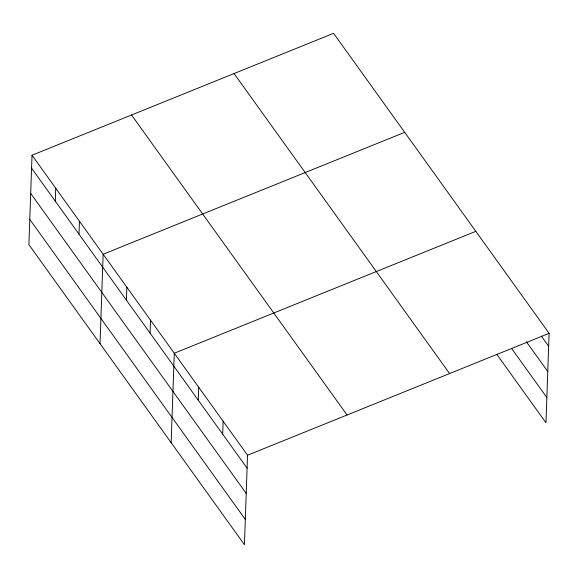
<?xml version="1.0" encoding="UTF-8"?>
<svg xmlns="http://www.w3.org/2000/svg" width="578" height="578" viewBox="0 0 578 578"><rect width="100%" height="100%" fill="white"/><g stroke="black" fill="none" stroke-linecap="round" stroke-linejoin="round"><path stroke-width="0.87" d="M32.021 155.222L28.9 244.667L244.429 544.678L247.55 455.233L32.021 155.222L333.571 33.322L549.1 333.333L545.979 422.778L497.123 354.776M55.278 201.158L55.734 188.226M78.991 234.155L79.439 221.222M100.023 343.672L103.151 254.226L404.694 132.326M126.409 300.163L126.857 287.23M150.114 333.159L150.562 320.226M171.153 442.676L174.274 353.23L475.817 231.33M198.247 400.164L198.702 387.231M222.674 434.165L223.13 421.232M247.55 455.233L549.1 333.333M541.369 336.136L548.645 346.265M526.457 341.851L547.763 371.517M511.516 348.332L546.86 397.527M234.061 73.55L449.59 373.561M131.531 114.993L347.067 415.011M31.573 168.155L247.102 468.166M30.692 193.406L246.221 493.417M29.781 219.416L245.31 519.427"/></g></svg>
